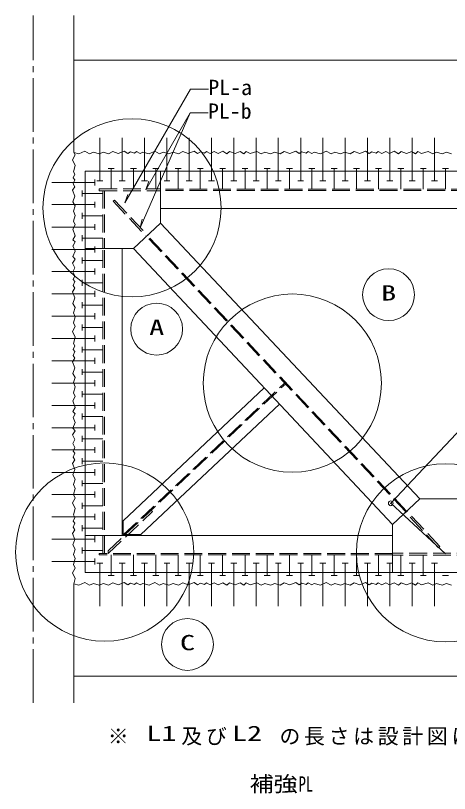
# Model space of a CAD drawing. Units: millimetres on the paper. Extents: x -397 to 404, y -278 to 276.
# Drawn here: x 226.9 to 299.9, y -76.5 to 54.3 of the extents above; entities that cross this region are included whole.
import ezdxf
from ezdxf.enums import TextEntityAlignment as Align

# ---------------------------------------------------------------- set-up
doc = ezdxf.new("R2010")
doc.units = ezdxf.units.MM
doc.header["$PDMODE"] = 32
doc.header["$PDSIZE"] = 0.8
doc.linetypes.add('CHAIN2', pattern=[12, 9, -1, 1, -1])
doc.linetypes.add('DASHED3', pattern=[4, 3, -1])
for name, color, linetype, lineweight in [('4-0_補助線', 4, 'Continuous', 9), ('4-2_躯体', 4, 'Continuous', 9), ('4-3_壁\u3000下地', 4, 'Continuous', 13), ('4-5_建具', 3, 'Continuous', 18), ('4-7', 4, 'Continuous', 13), ('4-8_寸法', 3, 'Continuous', 18), ('4-9_文字', 5, 'Continuous', 25), ('4-A', 7, 'Continuous', 13), ('4-B', 3, 'Continuous', 18), ('4-C', 4, 'DASHED3', 9)]:
    doc.layers.add(name, color=color, linetype=linetype, lineweight=lineweight)
doc.styles.add('ＭＳ ゴシック', font='')
doc.styles.get('ＭＳ ゴシック').set_extended_font_data('MS Gothic')

msp = doc.modelspace()

# ---------------------------------------------------------------- linework, layer by layer
at = {"layer": '4-0_補助線', "linetype": 'CHAIN2'}
msp.add_line((229.877, -61.254), (229.877, 54.266), dxfattribs=at)
at = {"layer": '4-0_補助線'}
for centre in [(246.517, 21.946), (273.477, -7.514), (241.917, -35.914), (299.237, -36.034)]:
    msp.add_circle(centre, 14.98, dxfattribs=at)
at = {"layer": '4-2_躯体'}
for p, q in [((245.317, 22.786), (256.357, 41.886)), ((256.357, 41.886), (259.357, 41.886)), ((256.297, 37.906), (247.877, 18.566)), ((248.837, 24.986), (249.357, 26.406)), ((245.317, 22.786), (245.837, 24.186)), ((247.877, 18.566), (248.237, 20.026)), ((290.017, -27.714), (317.057, 1.046)), ((299.237, -36.234), (290.017, -27.714))]:
    msp.add_line(p, q, dxfattribs=at)
msp.add_lwpolyline([(248.837, 24.986), (256.297, 37.906), (259.297, 37.906)], dxfattribs=at)
msp.add_point((290.017, -27.714), dxfattribs=at)
at = {"layer": '4-3_壁\u3000下地', "color": 7}
for centre in [(289.657, 7.346), (250.657, 1.566), (255.837, -51.434)]:
    msp.add_circle(centre, 4.36, dxfattribs=at)
at = {"layer": '4-5_建具'}
for p, q in [((251.317, 19.366), (251.317, 28.086)), ((246.757, 15.086), (251.317, 19.366)), ((238.617, 15.086), (246.757, 15.086)), ((294.897, -26.954), (290.337, -31.254)), ((303.597, -26.954), (294.897, -26.954)), ((290.337, -39.354), (290.337, -31.254))]:
    msp.add_line(p, q, dxfattribs=at)
at = {"layer": '4-8_寸法'}
for p, q in [((241.117, 33.726), (241.117, 29.966)), ((244.877, 33.726), (244.877, 29.966)), ((248.617, 33.726), (248.617, 29.966)), ((252.397, 33.726), (252.397, 29.966)), ((256.117, 33.726), (256.117, 29.966)), ((259.877, 33.726), (259.877, 29.966)), ((263.617, 33.726), (263.617, 29.966)), ((267.377, 33.726), (267.377, 29.966)), ((271.117, 33.726), (271.117, 29.966)), ((274.877, 33.726), (274.877, 29.966)), ((278.617, 33.726), (278.617, 29.966)), ((282.377, 33.726), (282.377, 29.966)), ((286.117, 33.726), (286.117, 29.966)), ((289.857, 33.726), (289.857, 29.966)), ((293.617, 33.726), (293.617, 29.966)), ((297.357, 33.726), (297.357, 29.966)), ((241.117, 26.466), (241.117, 29.966)), ((244.877, 26.466), (244.877, 29.966)), ((248.617, 26.466), (248.617, 29.966)), ((252.397, 26.466), (252.397, 29.966)), ((256.117, 26.466), (256.117, 29.966)), ((259.877, 26.466), (259.877, 29.966)), ((263.617, 26.466), (263.617, 29.966)), ((267.377, 26.466), (267.377, 29.966)), ((271.117, 26.466), (271.117, 29.966)), ((274.877, 26.466), (274.877, 29.966)), ((278.617, 26.466), (278.617, 29.966)), ((282.377, 26.466), (282.377, 29.966)), ((286.117, 26.466), (286.117, 29.966)), ((289.857, 26.466), (289.857, 29.966)), ((293.617, 26.466), (293.617, 29.966)), ((297.357, 26.466), (297.357, 29.966)), ((243.517, 28.566), (242.517, 28.566)), ((243.017, 28.566), (243.017, 25.086)), ((247.257, 28.566), (246.257, 28.566)), ((246.757, 28.566), (246.757, 25.086)), ((251.017, 28.566), (250.017, 28.566)), ((250.517, 28.566), (250.517, 25.086)), ((254.757, 28.566), (253.757, 28.566)), ((254.257, 28.566), (254.257, 25.086)), ((258.497, 28.566), (257.517, 28.566)), ((257.997, 28.566), (257.997, 25.086)), ((262.257, 28.566), (261.257, 28.566)), ((261.757, 28.566), (261.757, 25.086)), ((266.017, 28.566), (265.017, 28.566)), ((265.517, 28.566), (265.517, 25.086)), ((269.757, 28.566), (268.757, 28.566)), ((269.257, 28.566), (269.257, 25.086)), ((273.497, 28.566), (272.497, 28.566)), ((272.997, 28.566), (272.997, 25.086)), ((277.237, 28.566), (276.257, 28.566)), ((276.737, 28.566), (276.737, 25.086)), ((281.017, 28.566), (280.017, 28.566)), ((280.517, 28.566), (280.517, 25.086)), ((284.757, 28.566), (283.737, 28.566)), ((284.257, 28.566), (284.257, 25.086)), ((288.477, 28.566), (287.477, 28.566)), ((287.977, 28.566), (287.977, 25.086)), ((292.217, 28.566), (291.217, 28.566)), ((291.717, 28.566), (291.717, 25.086)), ((295.977, 28.566), (294.997, 28.566)), ((295.497, 28.566), (295.497, 25.086)), ((299.737, 28.566), (298.737, 28.566)), ((299.237, 28.566), (299.237, 25.086)), ((233.017, 26.226), (236.757, 26.226)), ((240.257, 26.226), (236.757, 26.226)), ((240.257, 26.726), (240.257, 25.726)), ((240.617, 26.466), (241.617, 26.466)), ((244.377, 26.466), (245.377, 26.466)), ((248.137, 26.466), (249.117, 26.466)), ((251.897, 26.466), (252.897, 26.466)), ((255.617, 26.466), (256.617, 26.466)), ((259.377, 26.466), (260.377, 26.466)), ((263.117, 26.466), (264.117, 26.466)), ((266.897, 26.466), (267.877, 26.466)), ((270.617, 26.466), (271.617, 26.466)), ((274.377, 26.466), (275.377, 26.466)), ((278.117, 26.466), (279.117, 26.466)), ((281.877, 26.466), (282.877, 26.466)), ((285.617, 26.466), (286.617, 26.466)), ((289.357, 26.466), (290.357, 26.466)), ((293.117, 26.466), (294.117, 26.466)), ((296.857, 26.466), (297.857, 26.466)), ((238.137, 24.846), (238.137, 23.846)), ((238.137, 24.346), (241.637, 24.346)), ((233.017, 22.486), (236.757, 22.486)), ((240.257, 22.486), (236.757, 22.486)), ((240.257, 22.966), (240.257, 21.986)), ((238.137, 21.106), (238.137, 20.106)), ((238.137, 20.606), (241.637, 20.606)), ((233.017, 18.726), (236.757, 18.726)), ((240.257, 18.726), (236.757, 18.726)), ((240.257, 19.226), (240.257, 18.226)), ((238.137, 17.346), (238.137, 16.346)), ((238.137, 16.846), (241.637, 16.846)), ((233.017, 14.966), (236.757, 14.966)), ((240.257, 14.966), (236.757, 14.966)), ((240.257, 15.466), (240.257, 14.466)), ((238.137, 13.586), (238.137, 12.606)), ((238.137, 13.106), (241.637, 13.106)), ((233.017, 11.226), (236.757, 11.226)), ((240.257, 11.226), (236.757, 11.226)), ((240.257, 11.726), (240.257, 10.726)), ((238.137, 9.846), (238.137, 8.846)), ((238.137, 9.346), (241.637, 9.346)), ((240.257, 7.986), (240.257, 6.986)), ((233.017, 7.486), (236.757, 7.486)), ((240.257, 7.486), (236.757, 7.486)), ((238.137, 6.106), (238.137, 5.106)), ((238.137, 5.606), (241.637, 5.606)), ((240.257, 4.226), (240.257, 3.246)), ((233.017, 3.746), (236.757, 3.746)), ((240.257, 3.746), (236.757, 3.746)), ((238.137, 2.346), (238.137, 1.346)), ((238.137, 1.846), (241.637, 1.846)), ((240.257, 0.466), (240.257, -0.534)), ((233.017, -0.034), (236.757, -0.034)), ((240.257, -0.034), (236.757, -0.034)), ((238.137, -1.394), (238.137, -2.394)), ((238.137, -1.894), (241.637, -1.894)), ((233.017, -3.774), (236.757, -3.774)), ((240.257, -3.774), (236.757, -3.774)), ((240.257, -3.274), (240.257, -4.274)), ((238.137, -5.154), (238.137, -6.134)), ((238.137, -5.654), (241.637, -5.654)), ((233.017, -7.514), (236.757, -7.514)), ((240.257, -7.514), (236.757, -7.514)), ((240.257, -6.994), (240.257, -8.014)), ((238.137, -8.874), (238.137, -9.874)), ((238.137, -9.374), (241.637, -9.374)), ((233.017, -11.254), (236.757, -11.254)), ((240.257, -11.254), (236.757, -11.254)), ((240.257, -10.754), (240.257, -11.754)), ((238.137, -12.634), (238.137, -13.634)), ((238.137, -13.134), (241.637, -13.134)), ((233.017, -15.014), (236.757, -15.014)), ((240.257, -15.014), (236.757, -15.014)), ((240.257, -14.514), (240.257, -15.494)), ((238.137, -16.374), (238.137, -17.374)), ((238.137, -16.874), (241.637, -16.874)), ((240.257, -18.254), (240.257, -19.254)), ((233.017, -18.754), (236.757, -18.754)), ((240.257, -18.754), (236.757, -18.754)), ((238.137, -20.134), (238.137, -21.134)), ((238.137, -20.634), (241.637, -20.634)), ((240.257, -21.994), (240.257, -23.014)), ((233.017, -22.514), (236.757, -22.514)), ((240.257, -22.514), (236.757, -22.514)), ((238.137, -23.874), (238.137, -24.854)), ((238.137, -24.374), (241.637, -24.374)), ((240.257, -25.754), (240.257, -26.754)), ((233.017, -26.254), (236.757, -26.254)), ((240.257, -26.254), (236.757, -26.254)), ((238.137, -27.634), (238.137, -28.634)), ((238.137, -28.134), (241.637, -28.134)), ((233.017, -29.994), (236.757, -29.994)), ((240.257, -29.994), (236.757, -29.994)), ((240.257, -29.494), (240.257, -30.494)), ((238.137, -31.374), (238.137, -32.374)), ((238.137, -31.874), (241.637, -31.874)), ((233.017, -33.754), (236.757, -33.754)), ((240.257, -33.754), (236.757, -33.754)), ((240.257, -33.254), (240.257, -34.254)), ((238.137, -35.134), (238.137, -36.134)), ((238.137, -35.634), (241.637, -35.634)), ((243.017, -39.854), (243.017, -36.354)), ((246.757, -39.854), (246.757, -36.354)), ((250.517, -39.854), (250.517, -36.354)), ((254.257, -39.854), (254.257, -36.354)), ((257.997, -39.854), (257.997, -36.354)), ((261.757, -39.854), (261.757, -36.354)), ((265.517, -39.854), (265.517, -36.354)), ((269.257, -39.854), (269.257, -36.354)), ((272.997, -39.854), (272.997, -36.354)), ((276.737, -39.854), (276.737, -36.354)), ((280.517, -39.854), (280.517, -36.354)), ((284.257, -39.854), (284.257, -36.354)), ((287.977, -39.854), (287.977, -36.354)), ((291.717, -39.854), (291.717, -36.354)), ((295.497, -39.854), (295.497, -36.354)), ((233.017, -37.514), (236.757, -37.514)), ((240.257, -37.514), (236.757, -37.514)), ((240.257, -36.994), (240.257, -38.014)), ((240.617, -37.754), (241.617, -37.754)), ((241.117, -37.754), (241.117, -41.254)), ((244.377, -37.754), (245.377, -37.754)), ((244.877, -37.754), (244.877, -41.254)), ((248.137, -37.754), (249.117, -37.754)), ((248.617, -37.754), (248.617, -41.254)), ((251.897, -37.754), (252.897, -37.754)), ((252.397, -37.754), (252.397, -41.254)), ((255.617, -37.754), (256.617, -37.754)), ((256.117, -37.754), (256.117, -41.254)), ((259.377, -37.754), (260.377, -37.754)), ((259.877, -37.754), (259.877, -41.254)), ((263.117, -37.754), (264.117, -37.754)), ((263.617, -37.754), (263.617, -41.254)), ((266.897, -37.754), (267.877, -37.754)), ((267.377, -37.754), (267.377, -41.254)), ((270.617, -37.754), (271.617, -37.754)), ((271.117, -37.754), (271.117, -41.254)), ((274.377, -37.754), (275.377, -37.754)), ((274.877, -37.754), (274.877, -41.254)), ((278.117, -37.754), (279.117, -37.754)), ((278.617, -37.754), (278.617, -41.254)), ((281.877, -37.754), (282.877, -37.754)), ((282.377, -37.754), (282.377, -41.254)), ((285.617, -37.754), (286.617, -37.754)), ((286.117, -37.754), (286.117, -41.254)), ((289.357, -37.754), (290.357, -37.754)), ((289.857, -37.754), (289.857, -41.254)), ((293.117, -37.754), (294.117, -37.754)), ((293.617, -37.754), (293.617, -41.254)), ((296.857, -37.754), (297.857, -37.754)), ((297.357, -37.754), (297.357, -41.254)), ((243.517, -39.854), (242.517, -39.854)), ((247.257, -39.854), (246.257, -39.854)), ((251.017, -39.854), (250.017, -39.854)), ((254.757, -39.854), (253.757, -39.854)), ((258.497, -39.854), (257.517, -39.854)), ((262.257, -39.854), (261.257, -39.854)), ((266.017, -39.854), (265.017, -39.854)), ((269.757, -39.854), (268.757, -39.854)), ((273.497, -39.854), (272.497, -39.854)), ((277.237, -39.854), (276.257, -39.854)), ((281.017, -39.854), (280.017, -39.854)), ((284.757, -39.854), (283.737, -39.854)), ((288.477, -39.854), (287.477, -39.854)), ((292.217, -39.854), (291.217, -39.854)), ((295.977, -39.854), (294.997, -39.854)), ((299.737, -39.854), (298.737, -39.854)), ((241.117, -44.994), (241.117, -41.254)), ((244.877, -44.994), (244.877, -41.254)), ((248.617, -44.994), (248.617, -41.254)), ((252.397, -44.994), (252.397, -41.254)), ((256.117, -44.994), (256.117, -41.254)), ((259.877, -44.994), (259.877, -41.254)), ((263.617, -44.994), (263.617, -41.254)), ((267.377, -44.994), (267.377, -41.254)), ((271.117, -44.994), (271.117, -41.254)), ((274.877, -44.994), (274.877, -41.254)), ((278.617, -44.994), (278.617, -41.254)), ((282.377, -44.994), (282.377, -41.254)), ((286.117, -44.994), (286.117, -41.254)), ((289.857, -44.994), (289.857, -41.254)), ((293.617, -44.994), (293.617, -41.254)), ((297.357, -44.994), (297.357, -41.254))]:
    msp.add_line(p, q, dxfattribs=at)
at = {"layer": '4-9_文字', "color": 7, "lineweight": 13}
for p, q in [((236.737, 31.246), (236.737, 54.266)), ((236.737, -61.254), (236.737, -41.254))]:
    msp.add_line(p, q, dxfattribs=at)
at = {"layer": '4-A'}
for p, q in [((363.037, 46.766), (236.737, 46.766)), ((244.217, 31.106), (245.197, 31.466)), ((255.977, 31.106), (256.957, 31.466)), ((273.057, 31.106), (274.037, 31.466)), ((284.817, 31.106), (285.797, 31.466)), ((236.957, 30.846), (236.737, 31.246)), ((236.877, 23.926), (236.537, 24.906)), ((236.877, 6.826), (236.537, 7.826)), ((236.877, -4.934), (236.537, -3.934)), ((236.877, -22.014), (236.537, -21.034)), ((236.877, -33.774), (236.537, -32.794)), ((244.217, -41.394), (245.197, -41.034)), ((255.977, -41.394), (256.957, -41.034)), ((273.057, -41.394), (274.037, -41.034)), ((284.817, -41.394), (285.797, -41.034)), ((363.037, -56.754), (236.737, -56.754))]:
    msp.add_line(p, q, dxfattribs=at)
for points in [[(236.737, 31.246), (237.597, 31.026), (238.577, 31.466), (239.397, 31.026), (240.017, 31.326), (240.977, 31.026), (241.697, 31.326), (242.557, 31.026)], [(242.557, 31.026), (243.277, 31.426), (244.217, 31.106)], [(245.197, 31.466), (245.797, 31.106), (246.257, 31.366), (246.937, 31.126), (247.277, 31.406), (247.877, 31.106)], [(249.377, 31.026), (250.337, 31.466), (251.157, 31.026), (251.777, 31.326), (252.737, 31.026), (253.457, 31.326), (254.337, 31.026)], [(254.337, 31.026), (255.037, 31.426), (255.977, 31.106)], [(256.957, 31.466), (257.557, 31.106), (258.017, 31.366), (258.697, 31.126), (259.037, 31.406), (259.637, 31.106), (260.317, 31.426)], [(260.317, 31.426), (260.997, 31.086), (261.777, 31.446), (262.477, 31.046), (262.917, 31.426), (263.837, 31.066)], [(263.837, 31.066), (264.677, 31.406), (265.337, 31.046)], [(265.337, 31.046), (265.697, 31.406), (266.357, 31.066)], [(266.357, 31.066), (267.497, 31.426), (268.237, 31.026)], [(271.417, 31.026), (272.117, 31.426), (273.057, 31.106)], [(274.037, 31.466), (274.637, 31.106), (275.097, 31.366), (275.797, 31.126), (276.137, 31.406), (276.737, 31.106)], [(278.217, 31.026), (279.177, 31.466), (279.997, 31.026), (280.617, 31.326), (281.577, 31.026), (282.297, 31.326), (283.177, 31.026)], [(283.177, 31.026), (283.877, 31.426), (284.817, 31.106)], [(285.797, 31.466), (286.397, 31.106), (286.857, 31.366), (287.557, 31.126), (287.897, 31.406), (288.497, 31.106), (289.177, 31.426)], [(289.177, 31.426), (289.837, 31.086), (290.617, 31.446), (291.317, 31.046), (291.757, 31.426), (292.677, 31.066), (293.557, 31.406)], [(293.517, 31.406), (294.197, 31.046), (294.557, 31.406), (295.217, 31.066)], [(295.217, 31.066), (296.337, 31.426), (297.077, 31.026)], [(236.957, 29.066), (236.537, 30.026), (236.957, 30.846)], [(247.877, 31.106), (248.317, 31.306), (249.377, 31.026)], [(268.237, 31.026), (268.857, 31.326), (269.817, 31.026), (270.537, 31.326), (271.417, 31.026)], [(276.737, 31.106), (277.157, 31.306), (278.217, 31.026)], [(297.077, 31.026), (297.697, 31.326), (298.677, 31.026), (299.397, 31.326), (300.257, 31.026)], [(236.897, 27.586), (236.697, 28.006), (236.957, 29.066)], [(236.537, 24.906), (236.897, 25.506), (236.617, 25.966), (236.877, 26.646), (236.597, 26.986), (236.897, 27.586)], [(236.957, 22.266), (236.577, 22.966), (236.877, 23.926)], [(236.957, 19.086), (236.677, 19.726), (236.957, 20.686), (236.677, 21.406), (236.957, 22.266)], [(236.937, 17.226), (236.577, 18.346), (236.957, 19.086)], [(236.577, 15.526), (236.937, 16.206), (236.577, 16.566), (236.937, 17.226)], [(236.577, 11.186), (236.917, 11.866), (236.537, 12.626), (236.957, 13.326), (236.577, 13.766), (236.937, 14.686), (236.577, 15.566)], [(236.537, 7.826), (236.897, 8.426), (236.617, 8.886), (236.877, 9.566), (236.597, 9.906), (236.897, 10.506), (236.577, 11.186)], [(236.957, 5.186), (236.577, 5.886), (236.877, 6.826)], [(236.957, 0.226), (236.537, 1.186), (236.957, 2.006), (236.677, 2.626), (236.957, 3.606), (236.677, 4.326), (236.957, 5.186)], [(236.897, -1.254), (236.697, -0.834), (236.957, 0.226)], [(236.537, -3.934), (236.897, -3.334), (236.617, -2.874), (236.877, -2.194), (236.597, -1.854), (236.897, -1.254)], [(236.957, -6.574), (236.577, -5.874), (236.877, -4.934)], [(236.957, -9.754), (236.677, -9.134), (236.957, -8.154), (236.677, -7.434), (236.957, -6.574)], [(236.937, -11.634), (236.577, -10.494), (236.957, -9.754)], [(236.937, -12.654), (236.577, -12.294), (236.937, -11.634)], [(236.937, -14.154), (236.597, -13.294), (236.937, -12.654)], [(236.577, -17.654), (236.917, -16.994), (236.537, -16.214), (236.957, -15.514), (236.577, -15.074), (236.937, -14.154)], [(236.537, -21.034), (236.897, -20.434), (236.617, -19.974), (236.877, -19.274), (236.597, -18.934), (236.897, -18.354), (236.577, -17.654)], [(236.957, -23.654), (236.577, -22.954), (236.877, -22.014)], [(236.957, -28.614), (236.537, -27.654), (236.957, -26.834), (236.677, -26.214), (236.957, -25.254), (236.677, -24.534), (236.957, -23.654)], [(236.897, -30.114), (236.697, -29.674), (236.957, -28.614)], [(236.537, -32.794), (236.897, -32.194), (236.617, -31.734), (236.877, -31.054), (236.597, -30.694), (236.897, -30.114)], [(236.957, -35.414), (236.577, -34.714), (236.877, -33.774)], [(236.737, -41.254), (236.957, -40.374), (236.537, -39.414), (236.957, -38.594), (236.677, -37.974), (236.957, -37.014), (236.677, -36.294), (236.957, -35.414)], [(236.737, -41.254), (237.597, -41.474), (238.577, -41.034), (239.397, -41.474), (240.017, -41.174), (240.977, -41.474), (241.697, -41.174), (242.557, -41.474)], [(242.557, -41.474), (243.277, -41.074), (244.217, -41.394)], [(245.197, -41.034), (245.797, -41.394), (246.257, -41.134), (246.937, -41.374), (247.277, -41.094), (247.877, -41.394)], [(247.877, -41.394), (248.317, -41.194), (249.377, -41.474)], [(249.377, -41.474), (250.337, -41.034), (251.157, -41.474), (251.777, -41.174), (252.737, -41.474), (253.457, -41.174), (254.337, -41.474)], [(254.337, -41.474), (255.037, -41.074), (255.977, -41.394)], [(256.957, -41.034), (257.557, -41.394), (258.017, -41.134), (258.697, -41.374), (259.037, -41.094), (259.637, -41.394), (260.317, -41.074)], [(260.317, -41.074), (260.997, -41.414), (261.777, -41.054), (262.477, -41.454), (262.917, -41.074), (263.837, -41.434)], [(263.837, -41.434), (264.677, -41.094), (265.337, -41.454)], [(265.337, -41.454), (265.697, -41.094), (266.357, -41.434)], [(266.357, -41.434), (267.497, -41.074), (268.237, -41.474)], [(268.237, -41.474), (268.857, -41.174), (269.817, -41.474), (270.537, -41.174), (271.417, -41.474)], [(271.417, -41.474), (272.117, -41.074), (273.057, -41.394)], [(274.037, -41.034), (274.637, -41.394), (275.097, -41.134), (275.797, -41.374), (276.137, -41.094), (276.737, -41.394)], [(276.737, -41.394), (277.157, -41.194), (278.217, -41.474)], [(278.217, -41.474), (279.177, -41.034), (279.997, -41.474), (280.617, -41.174), (281.577, -41.474), (282.297, -41.174), (283.177, -41.474)], [(283.177, -41.474), (283.877, -41.074), (284.817, -41.394)], [(285.797, -41.034), (286.397, -41.394), (286.857, -41.134), (287.557, -41.374), (287.897, -41.094), (288.497, -41.394), (289.177, -41.074)], [(289.177, -41.074), (289.837, -41.414), (290.617, -41.054), (291.317, -41.454), (291.757, -41.074), (292.677, -41.434), (293.557, -41.094)], [(293.517, -41.094), (294.197, -41.454), (294.557, -41.094), (295.217, -41.434)], [(295.217, -41.434), (296.337, -41.074), (297.077, -41.474)], [(297.077, -41.474), (297.697, -41.174), (298.677, -41.474), (299.397, -41.174), (300.257, -41.474)]]:
    msp.add_lwpolyline(points, dxfattribs=at)
at = {"layer": '4-B'}
for p, q in [((359.837, 28.086), (238.617, 28.086)), ((238.617, -39.354), (238.617, 28.086)), ((347.157, 21.846), (251.317, 21.846)), ((294.897, -26.954), (251.317, 19.366)), ((244.877, 15.086), (244.877, -33.134)), ((290.337, -31.254), (246.757, 15.086)), ((245.027, -30.633), (268.745, -8.295)), ((248, -32.984), (271.314, -11.027)), ((245.027, -30.633), (245.027, -32.984)), ((290.337, -33.134), (238.617, -33.134)), ((248, -32.984), (245.027, -32.984)), ((359.837, -39.354), (238.617, -39.354))]:
    msp.add_line(p, q, dxfattribs=at)
at = {"layer": '4-C'}
for p, q in [((241.017, 25.126), (251.317, 25.126)), ((241.017, 24.826), (241.017, 25.126)), ((347.157, 25.086), (251.317, 25.086)), ((347.157, 24.846), (251.317, 24.846)), ((241.017, 24.826), (251.317, 24.826)), ((241.617, 24.826), (241.617, 15.086)), ((241.917, 24.826), (241.917, 15.086)), ((243.577, 23.246), (243.337, 23.046)), ((243.337, 23.046), (248.917, 17.126)), ((243.577, 23.246), (249.137, 17.346)), ((292.537, -29.174), (248.957, 17.146)), ((292.697, -29.034), (249.117, 17.306)), ((241.637, -36.154), (241.637, 15.086)), ((241.877, -36.154), (241.877, 15.086)), ((245.086, -32.984), (272.157, -7.514)), ((242.497, -36.154), (249.988, -29.112)), ((249.765, -28.875), (249.988, -29.112)), ((298.057, -35.194), (292.497, -29.214)), ((298.277, -34.994), (292.737, -28.994)), ((298.277, -34.994), (298.057, -35.194)), ((290.337, -36.354), (241.017, -36.354)), ((242.497, -36.154), (242.497, -35.707)), ((308.137, -36.114), (290.337, -36.114)), ((308.137, -36.414), (290.337, -36.414))]:
    msp.add_line(p, q, dxfattribs=at)
for points in [[(242.497, -35.707), (245.394, -32.984), (272.317, -7.674)], [(290.337, -36.154), (241.017, -36.154), (241.017, -36.354)]]:
    msp.add_lwpolyline(points, dxfattribs=at)

# ---------------------------------------------------------------- texts
at = {"layer": '4-3_壁\u3000下地', "style": 'ＭＳ ゴシック', "width": 1.05}
for s, p in [('PL-a', (259.357, 40.136)), ('PL-b', (259.297, 36.156))]:
    msp.add_text(s, height=2.566, rotation=0.001, dxfattribs=at).set_placement(p, align=Align.BOTTOM_LEFT)
at = {"layer": '4-3_壁\u3000下地', "style": 'ＭＳ ゴシック', "width": 1.45}
for s, p in [('B', (288.407, 5.596)), ('A', (249.407, -0.184)), ('C', (254.587, -53.184))]:
    msp.add_text(s, height=2.566, dxfattribs=at).set_placement(p, align=Align.BOTTOM_LEFT)
at = {"layer": '4-7', "style": 'ＭＳ ゴシック'}
for s, width, p in [('L1', 1.45, (248.923, -68.433)), ('L2', 1.45, (263.33, -68.433)), ('補強', 1.15, (266.297, -76.939)), ('PL', 0.7, (274.534, -76.939))]:
    msp.add_text(s, height=2.566, dxfattribs=dict(at, width=width)).set_placement(p, align=Align.BOTTOM_LEFT)
at = {"layer": '4-7', "insert": (242.448, -68.433), "char_height": 2.566, "attachment_point": 7, "style": 'ＭＳ ゴシック'}
msp.add_mtext('\\T1.18;※\\~\\~\\~\\~及び\\~\\~\\~\\~の長さは設計図による。設計図に記載なき場合は、\\~\\~\\~\\~\\~\\~\\~とする。', dxfattribs=at)

doc.saveas('drawing.dxf')
